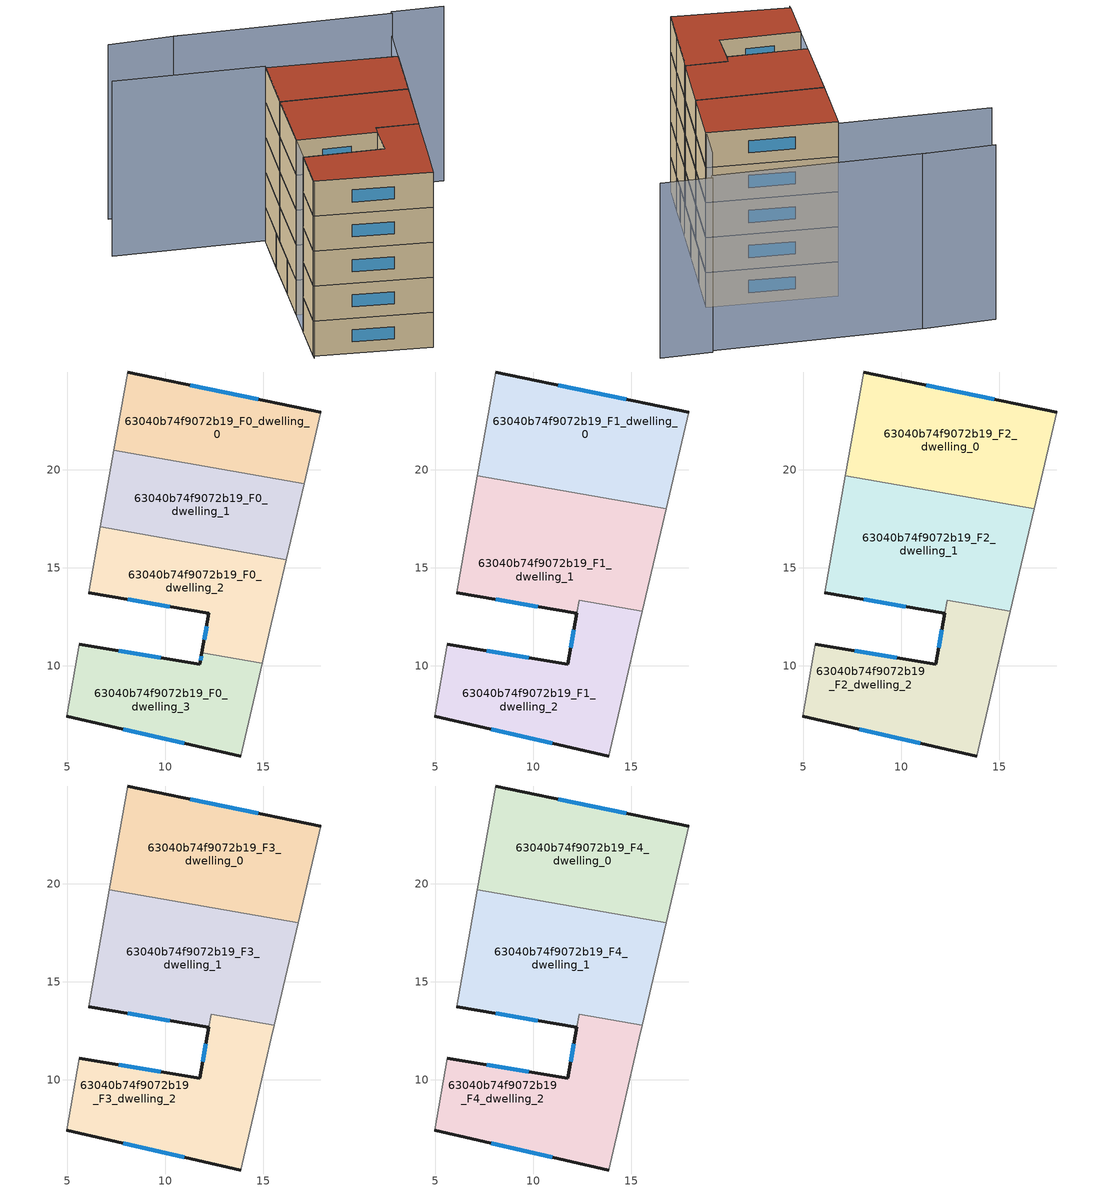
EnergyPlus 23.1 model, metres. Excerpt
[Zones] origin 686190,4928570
63040b74f9072b19_F0_dwelling_0
 floor ground (EU_floor_Construction): 17.95,22.93 17.1,19.29 7.38,21.01 8.09,25 z0
 wall outside (EU_wall_Construction): 17.95,22.93 8.09,25 z0:3
 wall to 63040b74f9072b19_F0_dwelling_1 (EU_wall_Construction): 7.38,21.01 17.1,19.29 z0:3
 wall adiabatic (EU_wall_Construction): 8.09,25 7.38,21.01 / 17.1,19.29 17.95,22.93 z0:3
 window (EU_Window_Construction): 14.74,23.6 11.29,24.33 z0.98:2.02
63040b74f9072b19_F0_dwelling_1
 floor ground (EU_floor_Construction): 17.1,19.29 16.19,15.42 6.69,17.09 7.38,21.01 z0
 wall to 63040b74f9072b19_F0_dwelling_2 (EU_wall_Construction): 6.69,17.09 16.19,15.42 z0:3
 wall adiabatic (EU_wall_Construction): 7.38,21.01 6.69,17.09 / 16.19,15.42 17.1,19.29 z0:3
63040b74f9072b19_F0_dwelling_2
 floor ground (EU_floor_Construction): 16.19,15.42 15.43,12.16 14.96,10.14 11.88,10.68 12.23,12.68 6.1,13.75 6.69,17.09 z0
 wall outside (EU_wall_Construction): 6.1,13.75 12.23,12.68 11.88,10.68 z0:3
 wall adiabatic (EU_wall_Construction): 14.96,10.14 15.43,12.16 16.19,15.42 / 6.69,17.09 6.1,13.75 z0:3
 wall to 63040b74f9072b19_F0_dwelling_3 (EU_wall_Construction): 11.88,10.68 14.96,10.14 z0:3
 window (EU_Window_Construction): 12.11,12.03 11.99,11.33 / 8.09,13.4 10.23,13.03 z0.98:2.02
63040b74f9072b19_F0_dwelling_3
 floor ground (EU_floor_Construction): 14.96,10.14 14.58,8.49 13.86,5.41 4.98,7.43 5.63,11.12 11.78,10.09 11.88,10.68 z0
 wall outside (EU_wall_Construction): 11.88,10.68 11.78,10.09 5.63,11.12 / 4.98,7.43 13.86,5.41 z0:3
 wall adiabatic (EU_wall_Construction): 5.63,11.12 4.98,7.43 / 13.86,5.41 14.58,8.49 14.96,10.14 z0:3
 window (EU_Window_Construction): 9.78,10.43 7.63,10.78 / 11.85,10.49 11.81,10.29 / 7.87,6.77 10.97,6.07 z0.98:2.02
63040b74f9072b19_F1_dwelling_0
 floor to 63040b74f9072b19_F0_dwelling_0 (EU_floor_Construction): 17.95,22.93 17.1,19.29 7.38,21.01 8.09,25 z3
 floor to 63040b74f9072b19_F0_dwelling_1 (EU_floor_Construction): 17.1,19.29 16.8,18.01 7.15,19.71 7.38,21.01 z3
 wall outside (EU_wall_Construction): 17.95,22.93 8.09,25 z3:6
 wall to 63040b74f9072b19_F1_dwelling_1 (EU_wall_Construction): 7.15,19.71 16.8,18.01 z3:6
 wall adiabatic (EU_wall_Construction): 8.09,25 7.15,19.71 / 16.8,18.01 17.95,22.93 z3:6
 window (EU_Window_Construction): 14.74,23.6 11.29,24.33 z3.98:5.02
63040b74f9072b19_F1_dwelling_1
 floor to 63040b74f9072b19_F0_dwelling_1 (EU_floor_Construction): 16.8,18.01 16.19,15.42 6.69,17.09 7.15,19.71 z3
 floor to 63040b74f9072b19_F0_dwelling_2 (EU_floor_Construction): 16.19,15.42 15.57,12.78 12.34,13.35 12.23,12.68 6.1,13.75 6.69,17.09 z3
 wall outside (EU_wall_Construction): 6.1,13.75 12.23,12.68 z3:6
 wall adiabatic (EU_wall_Construction): 7.15,19.71 6.1,13.75 / 15.57,12.78 16.8,18.01 z3:6
 wall to 63040b74f9072b19_F1_dwelling_2 (EU_wall_Construction): 12.23,12.68 12.34,13.35 / 12.35,13.35 15.57,12.78 z3:6
 window (EU_Window_Construction): 8.09,13.4 10.23,13.03 z3.98:5.02
63040b74f9072b19_F1_dwelling_2
 floor to 63040b74f9072b19_F0_dwelling_2 (EU_floor_Construction): 15.57,12.78 15.43,12.16 14.96,10.14 11.88,10.68 12.34,13.35 z3
 floor to 63040b74f9072b19_F0_dwelling_3 (EU_floor_Construction): 14.96,10.14 14.58,8.49 13.86,5.41 4.98,7.43 5.63,11.12 11.78,10.09 11.88,10.68 z3
 wall outside (EU_wall_Construction): 4.98,7.43 13.86,5.41 / 12.23,12.68 11.78,10.09 5.63,11.12 z3:6
 wall adiabatic (EU_wall_Construction): 5.63,11.12 4.98,7.43 / 13.86,5.41 14.58,8.49 15.43,12.16 15.57,12.78 z3:6
 window (EU_Window_Construction): 7.87,6.77 10.97,6.07 / 9.78,10.43 7.63,10.78 / 12.08,11.84 11.92,10.94 z3.98:5.02
63040b74f9072b19_F2_dwelling_0
 floor to 63040b74f9072b19_F1_dwelling_0 (EU_floor_Construction): 17.95,22.93 16.8,18.01 7.15,19.71 8.09,25 z6
 wall outside (EU_wall_Construction): 17.95,22.93 8.09,25 z6:9
 wall to 63040b74f9072b19_F2_dwelling_1 (EU_wall_Construction): 7.15,19.71 16.8,18.01 z6:9
 wall adiabatic (EU_wall_Construction): 8.09,25 7.15,19.71 / 16.8,18.01 17.95,22.93 z6:9
 window (EU_Window_Construction): 14.74,23.6 11.29,24.33 z6.98:8.02
63040b74f9072b19_F2_dwelling_1
 floor to 63040b74f9072b19_F1_dwelling_1 (EU_floor_Construction): 16.8,18.01 15.57,12.78 12.34,13.35 12.23,12.68 6.1,13.75 7.15,19.71 z6
 wall outside (EU_wall_Construction): 6.1,13.75 12.23,12.68 z6:9
 wall adiabatic (EU_wall_Construction): 7.15,19.71 6.1,13.75 / 15.57,12.78 16.8,18.01 z6:9
 wall to 63040b74f9072b19_F2_dwelling_2 (EU_wall_Construction): 12.23,12.68 12.34,13.35 / 12.35,13.35 15.57,12.78 z6:9
 window (EU_Window_Construction): 8.09,13.4 10.23,13.03 z6.98:8.02
63040b74f9072b19_F2_dwelling_2
 floor to 63040b74f9072b19_F1_dwelling_2 (EU_floor_Construction): 15.57,12.78 15.43,12.16 14.58,8.49 13.86,5.41 4.98,7.43 5.63,11.12 11.78,10.09 12.34,13.35 z6
 wall outside (EU_wall_Construction): 4.98,7.43 13.86,5.41 / 12.23,12.68 11.78,10.09 5.63,11.12 z6:9
 wall adiabatic (EU_wall_Construction): 5.63,11.12 4.98,7.43 / 13.86,5.41 14.58,8.49 15.43,12.16 15.57,12.78 z6:9
 window (EU_Window_Construction): 7.87,6.77 10.97,6.07 / 9.78,10.43 7.63,10.78 / 12.08,11.84 11.92,10.94 z6.98:8.02
63040b74f9072b19_F3_dwelling_0
 floor to 63040b74f9072b19_F2_dwelling_0 (EU_floor_Construction): 17.95,22.93 16.8,18.01 7.15,19.71 8.09,25 z9
 wall outside (EU_wall_Construction): 17.95,22.93 8.09,25 z9:12
 wall to 63040b74f9072b19_F3_dwelling_1 (EU_wall_Construction): 7.15,19.71 16.8,18.01 z9:12
 wall adiabatic (EU_wall_Construction): 8.09,25 7.15,19.71 / 16.8,18.01 17.95,22.93 z9:12
 window (EU_Window_Construction): 14.74,23.6 11.29,24.33 z9.98:11.02
63040b74f9072b19_F3_dwelling_1
 floor to 63040b74f9072b19_F2_dwelling_1 (EU_floor_Construction): 16.8,18.01 15.57,12.78 12.34,13.35 12.23,12.68 6.1,13.75 7.15,19.71 z9
 wall outside (EU_wall_Construction): 6.1,13.75 12.23,12.68 z9:12
 wall adiabatic (EU_wall_Construction): 7.15,19.71 6.1,13.75 / 15.57,12.78 16.8,18.01 z9:12
 wall to 63040b74f9072b19_F3_dwelling_2 (EU_wall_Construction): 12.23,12.68 12.34,13.35 / 12.35,13.35 15.57,12.78 z9:12
 window (EU_Window_Construction): 8.09,13.4 10.23,13.03 z9.98:11.02
63040b74f9072b19_F3_dwelling_2
 floor to 63040b74f9072b19_F2_dwelling_2 (EU_floor_Construction): 15.57,12.78 15.43,12.16 14.58,8.49 13.86,5.41 4.98,7.43 5.63,11.12 11.78,10.09 12.34,13.35 z9
 wall outside (EU_wall_Construction): 4.98,7.43 13.86,5.41 / 12.23,12.68 11.78,10.09 5.63,11.12 z9:12
 wall adiabatic (EU_wall_Construction): 5.63,11.12 4.98,7.43 / 13.86,5.41 14.58,8.49 15.43,12.16 15.57,12.78 z9:12
 window (EU_Window_Construction): 7.87,6.77 10.97,6.07 / 9.78,10.43 7.63,10.78 / 12.08,11.84 11.92,10.94 z9.98:11.02
63040b74f9072b19_F4_dwelling_0
 floor to 63040b74f9072b19_F3_dwelling_0 (EU_floor_Construction): 17.95,22.93 16.8,18.01 7.15,19.71 8.09,25 z12
 wall outside (EU_wall_Construction): 17.95,22.93 8.09,25 z12:15
 wall to 63040b74f9072b19_F4_dwelling_1 (EU_wall_Construction): 7.15,19.71 16.8,18.01 z12:15
 wall adiabatic (EU_wall_Construction): 8.09,25 7.15,19.71 / 16.8,18.01 17.95,22.93 z12:15
 window (EU_Window_Construction): 14.74,23.6 11.29,24.33 z12.98:14.02
 roof outside (EU_roof_Construction): 16.8,18.01 17.95,22.93 8.09,25 7.15,19.71 z15
63040b74f9072b19_F4_dwelling_1
 floor to 63040b74f9072b19_F3_dwelling_1 (EU_floor_Construction): 16.8,18.01 15.57,12.78 12.34,13.35 12.23,12.68 6.1,13.75 7.15,19.71 z12
 wall outside (EU_wall_Construction): 6.1,13.75 12.23,12.68 z12:15
 wall adiabatic (EU_wall_Construction): 7.15,19.71 6.1,13.75 / 15.57,12.78 16.8,18.01 z12:15
 wall to 63040b74f9072b19_F4_dwelling_2 (EU_wall_Construction): 12.23,12.68 12.34,13.35 / 12.35,13.35 15.57,12.78 z12:15
 window (EU_Window_Construction): 8.09,13.4 10.23,13.03 z12.98:14.02
 roof outside (EU_roof_Construction): 15.57,12.78 16.8,18.01 7.15,19.71 6.1,13.75 12.23,12.68 12.34,13.35 z15
63040b74f9072b19_F4_dwelling_2
 floor to 63040b74f9072b19_F3_dwelling_2 (EU_floor_Construction): 15.57,12.78 15.43,12.16 14.58,8.49 13.86,5.41 4.98,7.43 5.63,11.12 11.78,10.09 12.34,13.35 z12
 wall outside (EU_wall_Construction): 4.98,7.43 13.86,5.41 / 12.23,12.68 11.78,10.09 5.63,11.12 z12:15
 wall adiabatic (EU_wall_Construction): 5.63,11.12 4.98,7.43 / 13.86,5.41 14.58,8.49 15.43,12.16 15.57,12.78 z12:15
 window (EU_Window_Construction): 7.87,6.77 10.97,6.07 / 9.78,10.43 7.63,10.78 / 12.08,11.84 11.92,10.94 z12.98:14.02
 roof outside (EU_roof_Construction): 13.86,5.41 14.58,8.49 15.43,12.16 15.57,12.78 12.35,13.35 11.78,10.09 5.63,11.12 4.98,7.43 z15
shading: 13.86,5.41 18.62,25.98 / -3.39,27.25 8.13,25.21 / 8.13,25.21 4.93,7.15 / 23.98,28.87 20.01,29.53 / 4.01,31.91 -1.59,32.62 / 19.96,29.24 3.41,31.99 z0:15
[Building]
EU S2 Campaign: North Axis=0; Terrain=City; Solar Distribution=FullExterior
[Site:Location]
Bologna: Latitude=44.5; Longitude=11.25; Time Zone=1; Elevation=37
[SizingPeriod:WeatherFileDays]
AnnualSizingPeriod: Begin Month=1; Begin Day of Month=1; End Month=12; End Day of Month=31; Day of Week for Start Day=Monday; Use Weather File Daylight Saving Period=No; Use Weather File Rain and Snow Indicators=No
[MATERIAL]
EU_InternalMass_Material: Roughness=MediumRough; Thickness=0.1; Conductivity=1; Density=1800; Specific Heat=900; Thermal Absorptance=0.9; Solar Absorptance=0.7; Visible Absorptance=0.7
[MATERIAL:NOMASS] Roughness=MediumRough; Thermal Absorptance=0.9; Solar Absorptance=0.7; Visible Absorptance=0.7
Name | Thermal Resistance
EU_wall_NoMass | 0.905828
EU_roof_NoMass | 0.37593
EU_floor_NoMass | 0.67114
[WINDOWMATERIAL:SIMPLEGLAZINGSYSTEM]
EU_Window_SimpleGlazing: UFactor=4.52486; Solar Heat Gain Coefficient=0.85; Visible Transmittance=0.85
[CONSTRUCTION]
EU_wall_Construction: EU_wall_NoMass
EU_roof_Construction: EU_roof_NoMass
EU_floor_Construction: EU_floor_NoMass
EU_InternalMass_Construction: EU_InternalMass_Material
EU_Window_Construction: EU_Window_SimpleGlazing
[ZONE] Type=1; Multiplier=1; Ceiling Height=autocalculate; Floor Area=autocalculate; Part of Total Floor Area=Yes
Name | Volume
63040b74f9072b19_F0_dwelling_0 | 116.4
63040b74f9072b19_F1_dwelling_0; 63040b74f9072b19_F2_dwelling_0; 63040b74f9072b19_F3_dwelling_0; 63040b74f9072b19_F4_dwelling_0 | 155.221
63040b74f9072b19_F0_dwelling_1 | 116.409
63040b74f9072b19_F1_dwelling_1; 63040b74f9072b19_F2_dwelling_1; 63040b74f9072b19_F3_dwelling_1; 63040b74f9072b19_F4_dwelling_1 | 167.99
63040b74f9072b19_F0_dwelling_2 | 116.412
63040b74f9072b19_F1_dwelling_2; 63040b74f9072b19_F2_dwelling_2; 63040b74f9072b19_F3_dwelling_2; 63040b74f9072b19_F4_dwelling_2 | 142.435
63040b74f9072b19_F0_dwelling_3 | 116.41
[INTERNALMASS] Construction=EU_InternalMass_Construction
Name | Zone or ZoneList | Surface Area
63040b74f9072b19_F0_dwelling_0_EU_InternalMass | 63040b74f9072b19_F0_dwelling_0 | 38.8002
63040b74f9072b19_F0_dwelling_1_EU_InternalMass | 63040b74f9072b19_F0_dwelling_1 | 38.8033
63040b74f9072b19_F0_dwelling_2_EU_InternalMass | 63040b74f9072b19_F0_dwelling_2 | 38.8042
63040b74f9072b19_F0_dwelling_3_EU_InternalMass | 63040b74f9072b19_F0_dwelling_3 | 38.8031
63040b74f9072b19_F1_dwelling_0_EU_InternalMass | 63040b74f9072b19_F1_dwelling_0 | 51.7404
63040b74f9072b19_F1_dwelling_1_EU_InternalMass | 63040b74f9072b19_F1_dwelling_1 | 55.9965
63040b74f9072b19_F1_dwelling_2_EU_InternalMass | 63040b74f9072b19_F1_dwelling_2 | 47.4795
63040b74f9072b19_F2_dwelling_0_EU_InternalMass | 63040b74f9072b19_F2_dwelling_0 | 51.7404
63040b74f9072b19_F2_dwelling_1_EU_InternalMass | 63040b74f9072b19_F2_dwelling_1 | 55.9965
63040b74f9072b19_F2_dwelling_2_EU_InternalMass | 63040b74f9072b19_F2_dwelling_2 | 47.4795
63040b74f9072b19_F3_dwelling_0_EU_InternalMass | 63040b74f9072b19_F3_dwelling_0 | 51.7404
63040b74f9072b19_F3_dwelling_1_EU_InternalMass | 63040b74f9072b19_F3_dwelling_1 | 55.9965
63040b74f9072b19_F3_dwelling_2_EU_InternalMass | 63040b74f9072b19_F3_dwelling_2 | 47.4795
63040b74f9072b19_F4_dwelling_0_EU_InternalMass | 63040b74f9072b19_F4_dwelling_0 | 51.7404
63040b74f9072b19_F4_dwelling_1_EU_InternalMass | 63040b74f9072b19_F4_dwelling_1 | 55.9965
63040b74f9072b19_F4_dwelling_2_EU_InternalMass | 63040b74f9072b19_F4_dwelling_2 | 47.4795
[OTHEREQUIPMENT] Fuel Type=Electricity; Design Level Calculation Method=Watts/Area; Power per Zone Floor Area=1; Fraction Latent=0; Fraction Radiant=0; Fraction Lost=0; Carbon Dioxide Generation Rate=0; EndUse Subcategory=EU_Step8_InternalGains
Name | Zone or ZoneList or Space or SpaceList | Schedule
EU_Step8_InternalGain_63040b74f9072b19_F0_dwelling_0_f000 | 63040b74f9072b19_F0_dwelling_0 | EU_Step8_GainSchedule_63040b74f9072b19_F0_dwelling_0_f000
EU_Step8_InternalGain_63040b74f9072b19_F0_dwelling_1_f000 | 63040b74f9072b19_F0_dwelling_1 | EU_Step8_GainSchedule_63040b74f9072b19_F0_dwelling_1_f000
EU_Step8_InternalGain_63040b74f9072b19_F0_dwelling_2_f000 | 63040b74f9072b19_F0_dwelling_2 | EU_Step8_GainSchedule_63040b74f9072b19_F0_dwelling_2_f000
EU_Step8_InternalGain_63040b74f9072b19_F0_dwelling_3_f000 | 63040b74f9072b19_F0_dwelling_3 | EU_Step8_GainSchedule_63040b74f9072b19_F0_dwelling_3_f000
EU_Step8_InternalGain_63040b74f9072b19_F1_dwelling_0_f000 | 63040b74f9072b19_F1_dwelling_0 | EU_Step8_GainSchedule_63040b74f9072b19_F1_dwelling_0_f000
EU_Step8_InternalGain_63040b74f9072b19_F1_dwelling_1_f000 | 63040b74f9072b19_F1_dwelling_1 | EU_Step8_GainSchedule_63040b74f9072b19_F1_dwelling_1_f000
EU_Step8_InternalGain_63040b74f9072b19_F1_dwelling_2_f000 | 63040b74f9072b19_F1_dwelling_2 | EU_Step8_GainSchedule_63040b74f9072b19_F1_dwelling_2_f000
EU_Step8_InternalGain_63040b74f9072b19_F2_dwelling_0_f000 | 63040b74f9072b19_F2_dwelling_0 | EU_Step8_GainSchedule_63040b74f9072b19_F2_dwelling_0_f000
EU_Step8_InternalGain_63040b74f9072b19_F2_dwelling_1_f000 | 63040b74f9072b19_F2_dwelling_1 | EU_Step8_GainSchedule_63040b74f9072b19_F2_dwelling_1_f000
EU_Step8_InternalGain_63040b74f9072b19_F2_dwelling_2_f000 | 63040b74f9072b19_F2_dwelling_2 | EU_Step8_GainSchedule_63040b74f9072b19_F2_dwelling_2_f000
EU_Step8_InternalGain_63040b74f9072b19_F3_dwelling_0_f000 | 63040b74f9072b19_F3_dwelling_0 | EU_Step8_GainSchedule_63040b74f9072b19_F3_dwelling_0_f000
EU_Step8_InternalGain_63040b74f9072b19_F3_dwelling_1_f000 | 63040b74f9072b19_F3_dwelling_1 | EU_Step8_GainSchedule_63040b74f9072b19_F3_dwelling_1_f000
EU_Step8_InternalGain_63040b74f9072b19_F3_dwelling_2_f000 | 63040b74f9072b19_F3_dwelling_2 | EU_Step8_GainSchedule_63040b74f9072b19_F3_dwelling_2_f000
EU_Step8_InternalGain_63040b74f9072b19_F4_dwelling_0_f000 | 63040b74f9072b19_F4_dwelling_0 | EU_Step8_GainSchedule_63040b74f9072b19_F4_dwelling_0_f000
EU_Step8_InternalGain_63040b74f9072b19_F4_dwelling_1_f000 | 63040b74f9072b19_F4_dwelling_1 | EU_Step8_GainSchedule_63040b74f9072b19_F4_dwelling_1_f000
EU_Step8_InternalGain_63040b74f9072b19_F4_dwelling_2_f000 | 63040b74f9072b19_F4_dwelling_2 | EU_Step8_GainSchedule_63040b74f9072b19_F4_dwelling_2_f000
[ZONEVENTILATION:DESIGNFLOWRATE] Schedule=EU_AlwaysOn; Design Flow Rate Calculation Method=AirChanges/Hour; Air Changes per Hour=0.73129; Ventilation Type=Natural; Fan Pressure Rise=0; Fan Total Efficiency=1; Constant Term Coefficient=1; Temperature Term Coefficient=0; Velocity Term Coefficient=0; Velocity Squared Term Coefficient=0; Minimum Indoor Temperature=-100; Maximum Indoor Temperature=100; Delta Temperature=-100; Minimum Outdoor Temperature=-100; Maximum Outdoor Temperature=100; Maximum Wind Speed=40
Name | Zone or ZoneList or Space or SpaceList
EU_ConstantAir_63040b74f9072b19_F0_dwelling_0 | 63040b74f9072b19_F0_dwelling_0
EU_ConstantAir_63040b74f9072b19_F0_dwelling_1 | 63040b74f9072b19_F0_dwelling_1
EU_ConstantAir_63040b74f9072b19_F0_dwelling_2 | 63040b74f9072b19_F0_dwelling_2
EU_ConstantAir_63040b74f9072b19_F0_dwelling_3 | 63040b74f9072b19_F0_dwelling_3
EU_ConstantAir_63040b74f9072b19_F1_dwelling_0 | 63040b74f9072b19_F1_dwelling_0
EU_ConstantAir_63040b74f9072b19_F1_dwelling_1 | 63040b74f9072b19_F1_dwelling_1
EU_ConstantAir_63040b74f9072b19_F1_dwelling_2 | 63040b74f9072b19_F1_dwelling_2
EU_ConstantAir_63040b74f9072b19_F2_dwelling_0 | 63040b74f9072b19_F2_dwelling_0
EU_ConstantAir_63040b74f9072b19_F2_dwelling_1 | 63040b74f9072b19_F2_dwelling_1
EU_ConstantAir_63040b74f9072b19_F2_dwelling_2 | 63040b74f9072b19_F2_dwelling_2
EU_ConstantAir_63040b74f9072b19_F3_dwelling_0 | 63040b74f9072b19_F3_dwelling_0
EU_ConstantAir_63040b74f9072b19_F3_dwelling_1 | 63040b74f9072b19_F3_dwelling_1
EU_ConstantAir_63040b74f9072b19_F3_dwelling_2 | 63040b74f9072b19_F3_dwelling_2
EU_ConstantAir_63040b74f9072b19_F4_dwelling_0 | 63040b74f9072b19_F4_dwelling_0
EU_ConstantAir_63040b74f9072b19_F4_dwelling_1 | 63040b74f9072b19_F4_dwelling_1
EU_ConstantAir_63040b74f9072b19_F4_dwelling_2 | 63040b74f9072b19_F4_dwelling_2
[HVACTEMPLATE:THERMOSTAT] Constant Heating Setpoint=20; Constant Cooling Setpoint=50
EU_HeatOnly_63040b74f9072b19_F0_dwelling_0; EU_HeatOnly_63040b74f9072b19_F0_dwelling_1; EU_HeatOnly_63040b74f9072b19_F0_dwelling_2; EU_HeatOnly_63040b74f9072b19_F0_dwelling_3; EU_HeatOnly_63040b74f9072b19_F1_dwelling_0; EU_HeatOnly_63040b74f9072b19_F1_dwelling_1; EU_HeatOnly_63040b74f9072b19_F1_dwelling_2; EU_HeatOnly_63040b74f9072b19_F2_dwelling_0; EU_HeatOnly_63040b74f9072b19_F2_dwelling_1; EU_HeatOnly_63040b74f9072b19_F2_dwelling_2; EU_HeatOnly_63040b74f9072b19_F3_dwelling_0; EU_HeatOnly_63040b74f9072b19_F3_dwelling_1; EU_HeatOnly_63040b74f9072b19_F3_dwelling_2; EU_HeatOnly_63040b74f9072b19_F4_dwelling_0; EU_HeatOnly_63040b74f9072b19_F4_dwelling_1; EU_HeatOnly_63040b74f9072b19_F4_dwelling_2
[HVACTEMPLATE:ZONE:IDEALLOADSAIRSYSTEM] System Availability Schedule=EU_AlwaysOn; Maximum Heating Supply Air Temperature=50; Minimum Cooling Supply Air Temperature=13; Maximum Heating Supply Air Humidity Ratio=0.0156; Minimum Cooling Supply Air Humidity Ratio=0.0077; Heating Limit=NoLimit; Cooling Limit=NoLimit; Heating Availability Schedule=EU_AlwaysOn; Cooling Availability Schedule=EU_CoolingOff; Dehumidification Control Type=ConstantSensibleHeatRatio; Cooling Sensible Heat Ratio=0.7; Dehumidification Setpoint=60; Humidification Control Type=None; Humidification Setpoint=30; Outdoor Air Method=None; Outdoor Air Flow Rate per Person=0.00944; Outdoor Air Flow Rate per Zone Floor Area=0; Outdoor Air Flow Rate per Zone=0; Demand Controlled Ventilation Type=None; Outdoor Air Economizer Type=NoEconomizer; Heat Recovery Type=None; Sensible Heat Recovery Effectiveness=0.7; Latent Heat Recovery Effectiveness=0.65
Name | Template Thermostat
63040b74f9072b19_F0_dwelling_0 | EU_HeatOnly_63040b74f9072b19_F0_dwelling_0
63040b74f9072b19_F0_dwelling_1 | EU_HeatOnly_63040b74f9072b19_F0_dwelling_1
63040b74f9072b19_F0_dwelling_2 | EU_HeatOnly_63040b74f9072b19_F0_dwelling_2
63040b74f9072b19_F0_dwelling_3 | EU_HeatOnly_63040b74f9072b19_F0_dwelling_3
63040b74f9072b19_F1_dwelling_0 | EU_HeatOnly_63040b74f9072b19_F1_dwelling_0
63040b74f9072b19_F1_dwelling_1 | EU_HeatOnly_63040b74f9072b19_F1_dwelling_1
63040b74f9072b19_F1_dwelling_2 | EU_HeatOnly_63040b74f9072b19_F1_dwelling_2
63040b74f9072b19_F2_dwelling_0 | EU_HeatOnly_63040b74f9072b19_F2_dwelling_0
63040b74f9072b19_F2_dwelling_1 | EU_HeatOnly_63040b74f9072b19_F2_dwelling_1
63040b74f9072b19_F2_dwelling_2 | EU_HeatOnly_63040b74f9072b19_F2_dwelling_2
63040b74f9072b19_F3_dwelling_0 | EU_HeatOnly_63040b74f9072b19_F3_dwelling_0
63040b74f9072b19_F3_dwelling_1 | EU_HeatOnly_63040b74f9072b19_F3_dwelling_1
63040b74f9072b19_F3_dwelling_2 | EU_HeatOnly_63040b74f9072b19_F3_dwelling_2
63040b74f9072b19_F4_dwelling_0 | EU_HeatOnly_63040b74f9072b19_F4_dwelling_0
63040b74f9072b19_F4_dwelling_1 | EU_HeatOnly_63040b74f9072b19_F4_dwelling_1
63040b74f9072b19_F4_dwelling_2 | EU_HeatOnly_63040b74f9072b19_F4_dwelling_2
[SIZING:ZONE] Zone Cooling Design Supply Air Temperature Input Method=SupplyAirTemperature; Zone Cooling Design Supply Air Temperature=13; Zone Heating Design Supply Air Temperature Input Method=SupplyAirTemperature; Zone Heating Design Supply Air Temperature=50; Zone Cooling Design Supply Air Humidity Ratio=0.008; Zone Heating Design Supply Air Humidity Ratio=0.008; Cooling Design Air Flow Method=DesignDay; Cooling Design Air Flow Rate=0; Cooling Minimum Air Flow per Zone Floor Area=0.000762; Cooling Minimum Air Flow=0; Cooling Minimum Air Flow Fraction=0.2; Heating Design Air Flow Method=DesignDay; Heating Design Air Flow Rate=0; Heating Maximum Air Flow per Zone Floor Area=0.002032; Heating Maximum Air Flow=0.141576; Heating Maximum Air Flow Fraction=0.3; Account for Dedicated Outdoor Air System=No; Dedicated Outdoor Air System Control Strategy=NeutralSupplyAir; Dedicated Outdoor Air Low Setpoint Temperature for Design=autosize; Dedicated Outdoor Air High Setpoint Temperature for Design=autosize; Zone Load Sizing Method=Sensible Load Only No Latent Load; Zone Latent Cooling Design Supply Air Humidity Ratio Input Method=HumidityRatioDifference; Zone Cooling Design Supply Air Humidity Ratio Difference=0.005; Zone Latent Heating Design Supply Air Humidity Ratio Input Method=HumidityRatioDifference; Zone Humidification Design Supply Air Humidity Ratio Difference=0.005
63040b74f9072b19_F0_dwelling_0; 63040b74f9072b19_F0_dwelling_1; 63040b74f9072b19_F0_dwelling_2; 63040b74f9072b19_F0_dwelling_3; 63040b74f9072b19_F1_dwelling_0; 63040b74f9072b19_F1_dwelling_1; 63040b74f9072b19_F1_dwelling_2; 63040b74f9072b19_F2_dwelling_0; 63040b74f9072b19_F2_dwelling_1; 63040b74f9072b19_F2_dwelling_2; 63040b74f9072b19_F3_dwelling_0; 63040b74f9072b19_F3_dwelling_1; 63040b74f9072b19_F3_dwelling_2; 63040b74f9072b19_F4_dwelling_0; 63040b74f9072b19_F4_dwelling_1; 63040b74f9072b19_F4_dwelling_2
[SCHEDULE:CONSTANT]
Name | Hourly Value
EU_AlwaysOn | 1
EU_CoolingOff | 0
[SCHEDULE:FILE] Column Number=1; Rows to Skip at Top=0; Number of Hours of Data=8760; Column Separator=Comma; Interpolate to Timestep=No; Minutes per Item=60; Adjust Schedule for Daylight Savings=Yes
Name | File
EU_Step8_GainSchedule_63040b74f9072b19_F0_dwelling_0_f000 | ../../schedules/63040b74f9072b19/63040b74f9072b19_F0_dwelling_0_f000_gain.csv
EU_Step8_GainSchedule_63040b74f9072b19_F0_dwelling_1_f000 | ../../schedules/63040b74f9072b19/63040b74f9072b19_F0_dwelling_1_f000_gain.csv
EU_Step8_GainSchedule_63040b74f9072b19_F0_dwelling_2_f000 | ../../schedules/63040b74f9072b19/63040b74f9072b19_F0_dwelling_2_f000_gain.csv
EU_Step8_GainSchedule_63040b74f9072b19_F0_dwelling_3_f000 | ../../schedules/63040b74f9072b19/63040b74f9072b19_F0_dwelling_3_f000_gain.csv
EU_Step8_GainSchedule_63040b74f9072b19_F1_dwelling_0_f000 | ../../schedules/63040b74f9072b19/63040b74f9072b19_F1_dwelling_0_f000_gain.csv
EU_Step8_GainSchedule_63040b74f9072b19_F1_dwelling_1_f000 | ../../schedules/63040b74f9072b19/63040b74f9072b19_F1_dwelling_1_f000_gain.csv
EU_Step8_GainSchedule_63040b74f9072b19_F1_dwelling_2_f000 | ../../schedules/63040b74f9072b19/63040b74f9072b19_F1_dwelling_2_f000_gain.csv
EU_Step8_GainSchedule_63040b74f9072b19_F2_dwelling_0_f000 | ../../schedules/63040b74f9072b19/63040b74f9072b19_F2_dwelling_0_f000_gain.csv
EU_Step8_GainSchedule_63040b74f9072b19_F2_dwelling_1_f000 | ../../schedules/63040b74f9072b19/63040b74f9072b19_F2_dwelling_1_f000_gain.csv
EU_Step8_GainSchedule_63040b74f9072b19_F2_dwelling_2_f000 | ../../schedules/63040b74f9072b19/63040b74f9072b19_F2_dwelling_2_f000_gain.csv
EU_Step8_GainSchedule_63040b74f9072b19_F3_dwelling_0_f000 | ../../schedules/63040b74f9072b19/63040b74f9072b19_F3_dwelling_0_f000_gain.csv
EU_Step8_GainSchedule_63040b74f9072b19_F3_dwelling_1_f000 | ../../schedules/63040b74f9072b19/63040b74f9072b19_F3_dwelling_1_f000_gain.csv
EU_Step8_GainSchedule_63040b74f9072b19_F3_dwelling_2_f000 | ../../schedules/63040b74f9072b19/63040b74f9072b19_F3_dwelling_2_f000_gain.csv
EU_Step8_GainSchedule_63040b74f9072b19_F4_dwelling_0_f000 | ../../schedules/63040b74f9072b19/63040b74f9072b19_F4_dwelling_0_f000_gain.csv
EU_Step8_GainSchedule_63040b74f9072b19_F4_dwelling_1_f000 | ../../schedules/63040b74f9072b19/63040b74f9072b19_F4_dwelling_1_f000_gain.csv
EU_Step8_GainSchedule_63040b74f9072b19_F4_dwelling_2_f000 | ../../schedules/63040b74f9072b19/63040b74f9072b19_F4_dwelling_2_f000_gain.csv
